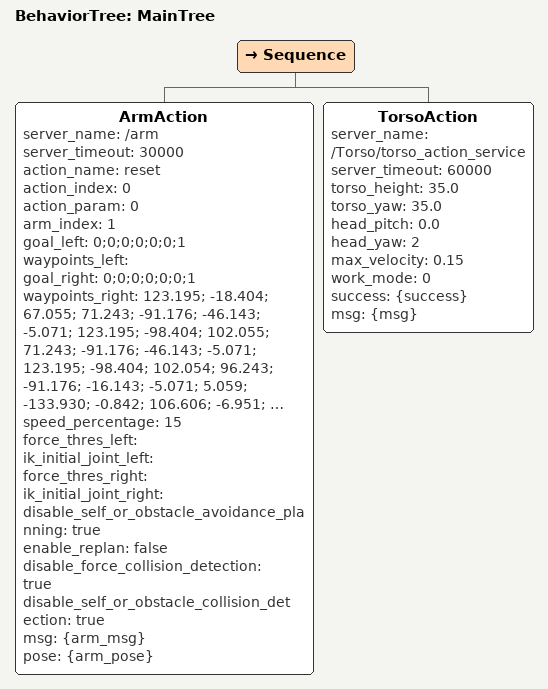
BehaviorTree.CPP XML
<?xml version="1.0" encoding="UTF-8"?>
<root BTCPP_format="4"
      main_tree_to_execute="MainTree">
    <BehaviorTree ID="MainTree">
            <Sequence>
                <ArmAction server_name="/arm"
                           server_timeout="30000"
                           action_name="reset"
                           action_index="0"
                           action_param="0"
                           arm_index="1"
                           goal_left="0;0;0;0;0;0;1"
                           waypoints_left=""
                           goal_right="0;0;0;0;0;0;1"
                           waypoints_right="123.195; -18.404; 67.055; 71.243; -91.176; -46.143; -5.071;
                                             123.195; -98.404; 102.055; 71.243; -91.176; -46.143; -5.071;
                                             123.195; -98.404; 102.054; 96.243; -91.176; -16.143; -5.071;
                                             5.059; -133.930; -0.842; 106.606; -6.951; 23.147; 18.887;
                                             0;-10;0;0;0;0;0;0"
                           speed_percentage="15"
                            force_thres_left=""
                            ik_initial_joint_left=""
                            force_thres_right=""
                            ik_initial_joint_right=""
                            disable_self_or_obstacle_avoidance_planning="true"
                            enable_replan="false"
                            disable_force_collision_detection="true"
                            disable_self_or_obstacle_collision_detection="true"
                           msg="{arm_msg}"
                           pose="{arm_pose}"/>
                <TorsoAction server_name="/Torso/torso_action_service"
                              server_timeout="60000"
                              torso_height="35.0"
                              torso_yaw="35.0"
                              head_pitch="0.0"
                              head_yaw="2"
                              max_velocity="0.15"
                              work_mode="0"
                              success="{success}"
                              msg="{msg}"/>
            </Sequence>
    </BehaviorTree>
</root>
